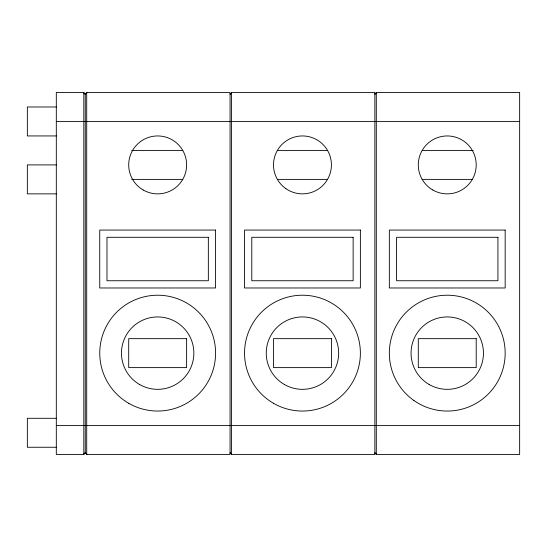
<?xml version="1.0" encoding="UTF-8"?>
<svg xmlns="http://www.w3.org/2000/svg" width="547" height="547" viewBox="0 0 547 547"><rect width="100%" height="100%" fill="white"/><g stroke="black" fill="none" stroke-linecap="round" stroke-linejoin="round"><path stroke-width="0.82" d="M56.307 106.986L27.35 106.986L27.35 135.943L56.307 135.943M56.307 121.468L519.65 121.468M131.69 150.425L182.794 150.425M277.336 150.425L327.585 150.425M422.127 150.425L473.23 150.425M56.307 164.907L27.35 164.907L27.35 193.864L56.307 193.864M131.69 179.382L182.794 179.382M277.336 179.382L327.585 179.382M422.127 179.382L472.382 179.382M56.307 418.291L27.35 418.291L27.35 447.255L56.307 447.255M56.307 425.532L519.65 425.532M85.27 93.961L85.27 453.039A1.45 1.45 0 0 1 86.713 454.495L230.061 454.495L230.061 92.505L86.713 92.505A1.45 1.45 0 0 1 85.27 93.954A1.45 1.45 0 0 1 83.821 92.505L56.307 92.505L56.307 454.495L83.821 454.495A1.45 1.45 0 0 1 85.27 453.046M231.463 454.14A2.851 2.017 0 0 1 231.511 454.495L374.859 454.495L374.859 92.505L231.511 92.505A1.45 1.45 0 0 1 230.061 93.954M231.463 92.86A2.851 2.017 0 0 0 231.511 92.505L231.511 454.495A1.45 1.45 0 0 0 230.061 453.046M230.075 452.991A1.545 1.094 0 0 1 230.431 453.073M230.431 93.927A1.545 1.094 0 0 1 230.075 94.009M86.672 454.14A2.851 2.017 0 0 1 86.713 454.495L86.713 92.518A2.851 2.017 0 0 1 86.672 92.86M85.284 452.991A1.545 1.094 0 0 1 85.64 453.073M84.901 453.073A1.545 1.094 0 0 1 85.25 452.991M85.64 93.927A1.545 1.094 0 0 1 85.284 94.009M85.25 94.009A1.545 1.094 0 0 1 84.901 93.927M83.862 454.14A2.851 2.017 0 0 0 83.821 454.495L83.821 92.518A2.851 2.017 0 0 0 83.862 92.86M376.261 454.14A2.851 2.017 0 0 1 376.302 454.495L519.65 454.495L519.65 92.505L376.302 92.505A1.45 1.45 0 0 1 374.859 93.954M376.261 92.86A2.851 2.017 0 0 0 376.302 92.505L376.302 454.482A1.45 1.45 0 0 0 374.859 453.046M374.873 452.991A1.545 1.094 0 0 1 375.221 453.073M375.221 93.927A1.545 1.094 0 0 1 374.873 94.009M215.58 230.061L99.745 230.061L99.745 287.982L215.58 287.982L215.58 230.061M360.377 230.061L244.543 230.061L244.543 287.982L360.377 287.982L360.377 230.061M505.168 230.061L389.334 230.061L389.334 287.982L505.168 287.982L505.168 230.061M208.345 237.302L106.986 237.302L106.986 280.741L208.345 280.741L208.345 237.302M353.136 237.302L251.784 237.302L251.784 280.741L353.136 280.741L353.136 237.302M497.934 237.302L396.575 237.302L396.575 280.741L497.934 280.741L497.934 237.302M186.623 338.655L128.709 338.655L128.709 367.618L186.623 367.618L186.623 338.655M331.42 338.655L273.5 338.655L273.5 367.618L331.42 367.618L331.42 338.655M476.211 338.655L418.291 338.655L418.291 367.618L476.211 367.618L476.211 338.655M273.5 403.296A57.92 57.92 0 0 0 360.377 353.136A57.92 57.92 0 0 0 273.5 302.976A57.92 57.92 0 0 0 273.5 403.296M285.787 188.578A28.957 28.957 0 0 0 331.297 167.505A28.957 28.957 0 0 0 290.293 138.623A28.957 28.957 0 0 0 285.787 188.578M284.358 384.486A36.198 36.198 0 0 0 338.655 353.136A36.198 36.198 0 0 0 284.358 321.786A36.198 36.198 0 0 0 284.358 384.486M128.709 403.296A57.92 57.92 0 0 0 215.58 353.136A57.92 57.92 0 0 0 128.709 302.976A57.92 57.92 0 0 0 128.709 403.296M143.184 189.987A28.957 28.957 0 0 0 186.623 164.907A28.957 28.957 0 0 0 143.184 139.827A28.957 28.957 0 0 0 143.184 189.987M139.567 384.486A36.198 36.198 0 0 0 193.864 353.136A36.198 36.198 0 0 0 139.567 321.786A36.198 36.198 0 0 0 139.567 384.486M413.901 400.493A57.92 57.92 0 0 0 504.936 358.34A57.92 57.92 0 0 0 422.92 300.577A57.92 57.92 0 0 0 413.901 400.493M432.773 189.987A28.957 28.957 0 0 0 476.211 164.907A28.957 28.957 0 0 0 432.773 139.827A28.957 28.957 0 0 0 432.773 189.987M429.156 384.486A36.198 36.198 0 0 0 483.452 353.136A36.198 36.198 0 0 0 429.156 321.786A36.198 36.198 0 0 0 429.156 384.486"/></g></svg>
